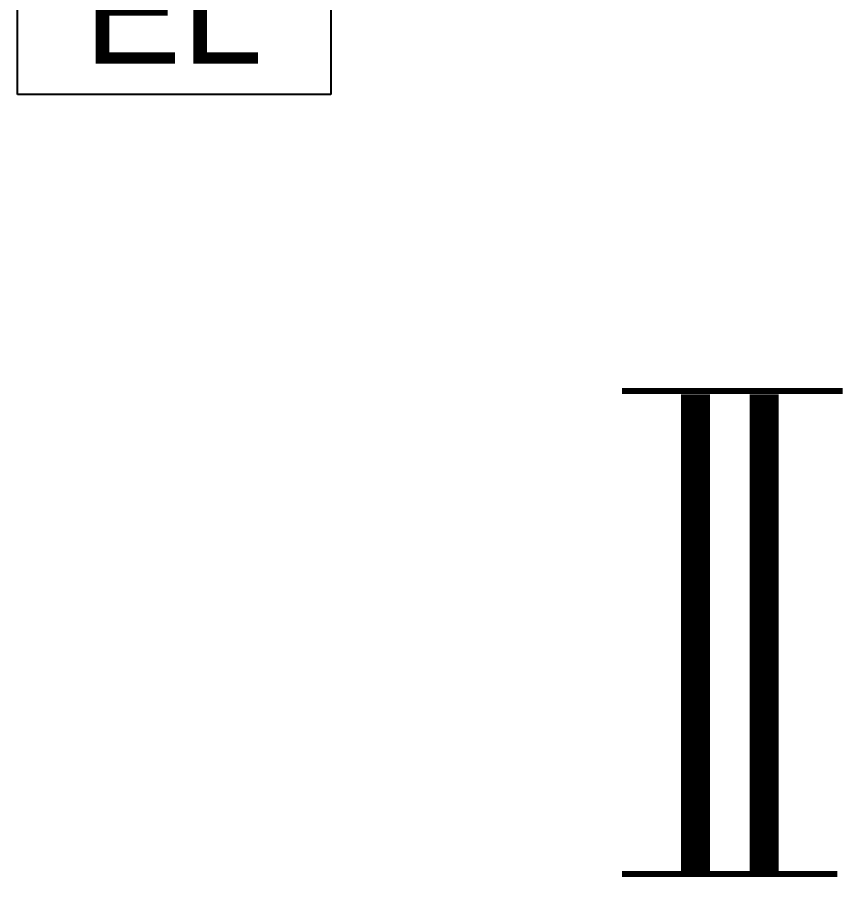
# Model space of a CAD drawing. Header units: inches. Extents: x 16928 to 514628, y -1471 to 241387.
# Drawn here: x 304599 to 306152, y 41363 to 42997 of the extents above; entities that cross this region are included whole.
import ezdxf

# ---------------------------------------------------------------- set-up
doc = ezdxf.new("R2010")
doc.units = ezdxf.units.IN
doc.header["$MEASUREMENT"] = 0
doc.layers.add('FITTING', color=8, linetype='Continuous')
doc.layers.add('LAMPU', color=7, linetype='Continuous')
doc.styles.add('SANSSERIF', font='SAS_____.pfb', dxfattribs={"width": 0.7, "height": 700})

# ---------------------------------------------------------------- blocks, each defined once
blk = doc.blocks.new('emergency light R')
at = {"layer": 'LAMPU', "color": 6, "linetype": 'Continuous'}
for p, q in [((0, 4.9), (0, 247.7)), ((0, 247.7), (459.3, 247.7)), ((459.3, 247.7), (459.3, 4.9)), ((459.3, 4.9), (0, 4.9))]:
    blk.add_line(p, q, dxfattribs=at)
at = {"layer": 'LAMPU', "color": 6, "linetype": 'Continuous', "style": 'SANSSERIF'}
blk.add_text('EL', height=153.77, dxfattribs=at).set_placement((97, 50))

msp = doc.modelspace()

# ---------------------------------------------------------------- linework, layer by layer
at = {"layer": 'FITTING', "color": 3}
for points, const_width in [([(305870.4, 41390.5), (305870.4, 42290.5)], 54.6), ([(305999.2, 41390.5), (305999.2, 42290.5)], 54.6), ([(305732.7, 42296.5), (306017.8, 42296.5)], 10.9), ([(305871.5, 42296.5), (306146.7, 42296.5)], 10.9), ([(305732.7, 41390.5), (306008, 41390.5)], 10.9), ([(305861.6, 41390.5), (306136.8, 41390.5)], 10.9)]:
    msp.add_lwpolyline(points, dxfattribs=dict(at, const_width=const_width))

# ---------------------------------------------------------------- block references
at = {"layer": 'LAMPU', "color": 8, "xscale": 1.27951153594687, "yscale": 1.27951153594687, "zscale": 1.27951153594687}
msp.add_blockref('emergency light R', (304598.5, 42846.3), dxfattribs=at)

doc.saveas('drawing.dxf')
